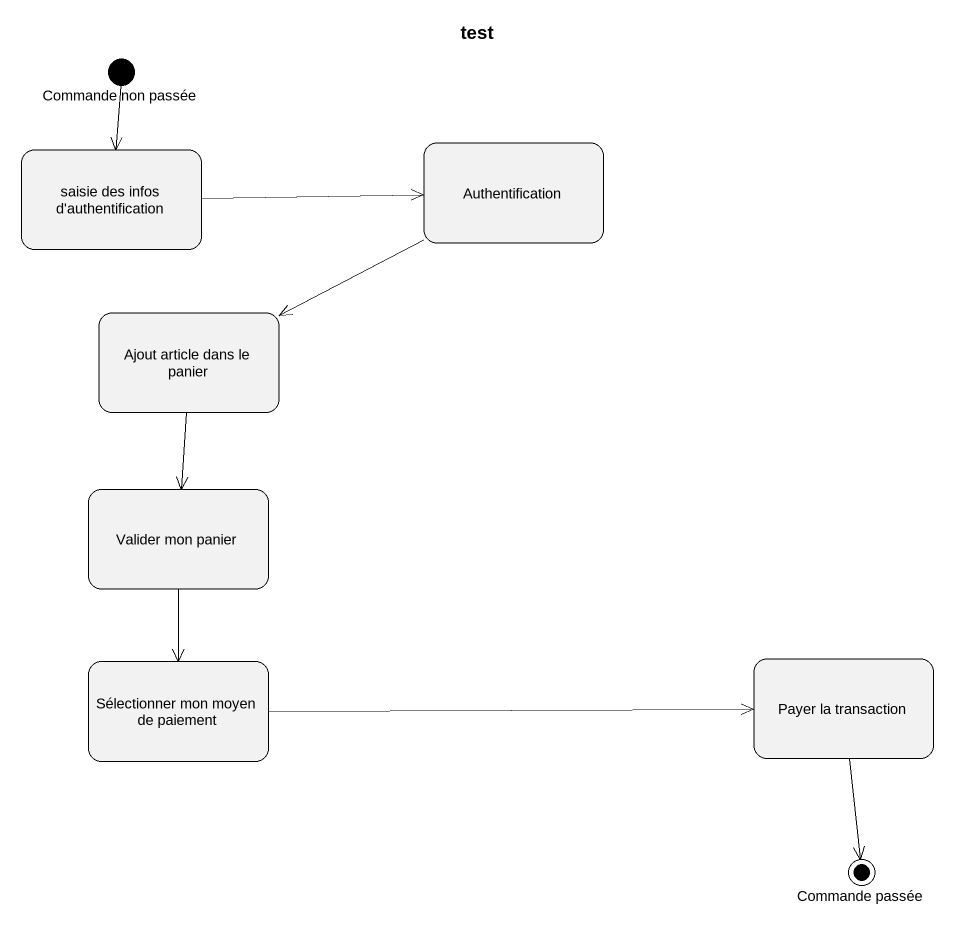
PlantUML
@startuml
title test
hide empty description
state "Commande non passée" as Commande_non_passée <<start>>
state "saisie des infos d'authentification" as saisie_des_infos_d
state Authentification
state "Ajout article dans le panier" as Ajout_article_dans_le_panier
state "Valider mon panier" as Valider_mon_panier
state "Sélectionner mon moyen de paiement" as Sélectionner_mon_moyen_de
state "Payer la transaction" as Payer_la_transaction
state "Commande passée" as Commande_passée <<end>>
Commande_non_passée --> saisie_des_infos_d
saisie_des_infos_d -right-> Authentification
Authentification -left-> Ajout_article_dans_le_panier
Ajout_article_dans_le_panier --> Valider_mon_panier
Valider_mon_panier --> Sélectionner_mon_moyen_de
Sélectionner_mon_moyen_de -right-> Payer_la_transaction
Payer_la_transaction --> Commande_passée
@enduml
